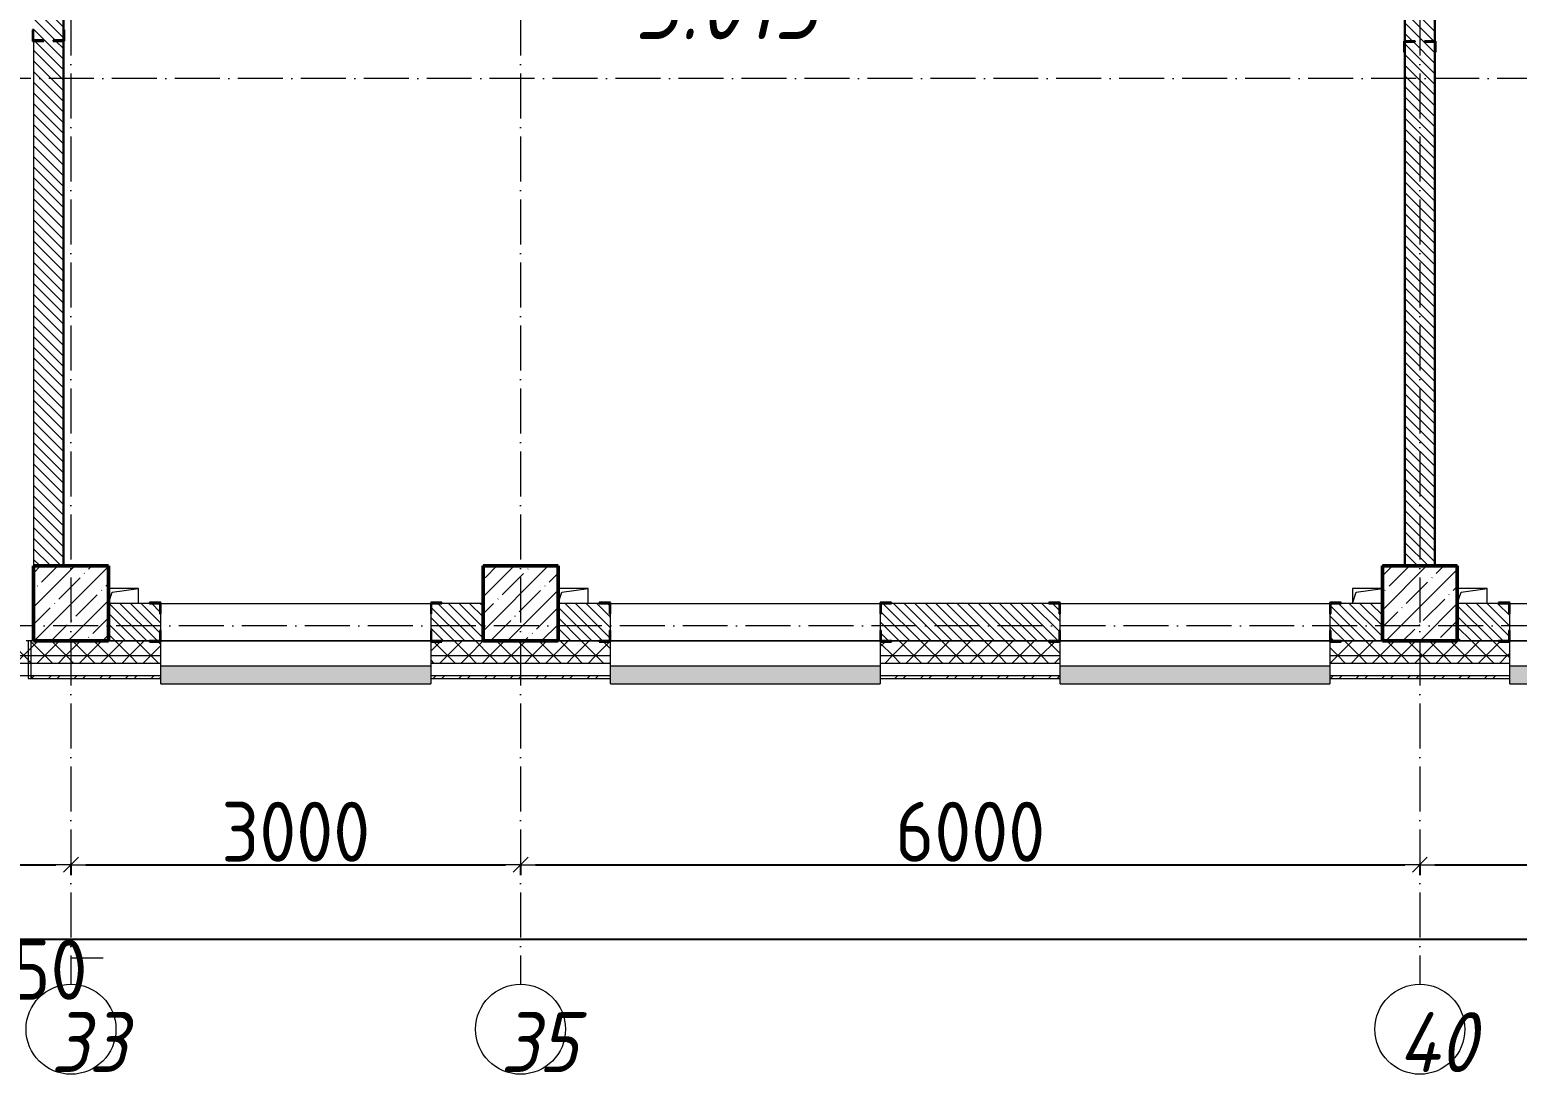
# Model space of a CAD drawing. Header units: millimetres. Extents: x -213536 to 1564669, y -45299 to 942238.
# Drawn here: x 187654 to 197579, y 511308 to 518272 of the extents above; entities that cross this region are included whole.
import ezdxf

# ---------------------------------------------------------------- set-up
doc = ezdxf.new("R2010")
doc.units = ezdxf.units.MM
doc.linetypes.add('50_200_ШТРИХ_1Т_ш5_п1_п1_', pattern=[700, 500, -100, 0, -100])
for name, color, linetype, lineweight in [('2.4) ПГП вычит ЖБбалки 0.4 м -', 24, 'Continuous', 30), ('3.3) Вычитаем ЖБбалки 0.4м -', 31, 'Continuous', 30), ('A-____-____-DIMS', 7, 'Continuous', 9), ('A-GENM-____-MCUT', 7, 'Continuous', 25), ('A-GENM-____-OTLN', 7, 'Continuous', 9), ('A-GENM-____-OTLN-1', 7, 'Continuous', 25), ('A-GLAZ-____-OTLN', 7, 'Continuous', 9), ('A-WALL-____-MCUT', 7, 'Continuous', 13), ('A-WALL-____-MCUT-1', 7, 'Continuous', 9), ('A-WALL-____-OTLN', 7, 'Continuous', 9), ('A-WALL-____-PATT-1', 7, 'Continuous', 9), ('A-WALL-FNSH-MCUT-1', 7, 'Continuous', 9), ('S-COLS-____-MCUT', 7, 'Continuous', 50), ('S-COLS-____-OTLN', 7, 'Continuous', 9), ('S-GRID-____-IDEN', 7, 'Continuous', 9), ('S-GRID-____-OTLN', 7, 'Continuous', 9), ('S-GRID-____-OTLN-1', 7, '50_200_ШТРИХ_1Т_ш5_п1_п1_', 9), ('Марки помещений', 7, 'Continuous', 9)]:
    doc.layers.add(name, color=color, linetype=linetype, lineweight=lineweight)
doc.layers.add('A-GLAZ-____-OTLN-1', color=7, linetype='Continuous', lineweight=9, true_color=0xc0c0c0)
doc.styles.add('ISOCPEUR_I_2', font='isocpeui.ttf', dxfattribs={"width": 0.85, "height": 2.3})
doc.styles.add('ISOCPEUR_I_9', font='isocpeui.ttf', dxfattribs={"width": 0.9, "height": 250})
doc.styles.add('СПДС', font='isocpeur.ttf', dxfattribs={"width": 0.9})
doc.dimstyles.new('Размера А3', dxfattribs={"dimtxt": 200, "dimasz": 100, "dimexe": 70, "dimexo": 100, "dimgap": 20, "dimtad": 1, "dimdec": 0, "dimrnd": 10, "dimzin": 0, "dimdsep": 46, "dimtxsty": 'СПДС', "dimblk": 'ARROWHEAD_6', "dimcen": 1, "dimclrd": 256, "dimclre": 256, "dimclrt": 256, "dimazin": 0, "dimtfac": 1, "dimtdec": 0, "dimtmove": 2, "dimatfit": 3, "dimfxl": 1, "dimtolj": 1, "dimtzin": 0, "dimarcsym": 0})
pattern_1 = [(45, (142429.06, 459015.94), (-70.71068, 70.71068), []), (135, (142429.06, 459015.94), (-70.71068, -70.71068), [])]
pattern_2 = [(135, (142429.057, 459015.94), (-35.35534, -35.35534), [])]

# ---------------------------------------------------------------- blocks, each defined once
blk = doc.blocks.new('BSC_Колонна _Прямоугольная - 500х500-V18-АР1_План отверстий 3 этажа в осях 1-64_Ю-ЯЯ')
at = {"layer": 'S-COLS-____-OTLN'}
h = blk.add_hatch(dxfattribs=at)
h.set_pattern_fill('FP_25', color=256, style=0, pattern_type=2)
h.set_pattern_definition([(45, (-54500, -55431.04), (-114.04925, 114.04925), []), (45, (-54385.95, -55431.04), (-114.04925, 114.04925), [201.613, -40.323, 3.353, -36.97])])
h.paths.add_polyline_path([(-250, -250), (250, -250), (250, 250), (-250, 250), (-250, 177.9)], flags=0)
at = {"layer": 'S-COLS-____-MCUT'}
for p, q in [((250, 250), (-250, 250)), ((-250, 250), (-250, -250)), ((250, -250), (250, 250)), ((-250, -250), (250, -250))]:
    blk.add_line(p, q, dxfattribs=at)
blk = doc.blocks.new('BSC_Колонна _Прямоугольная - 500х500-V46-АР1_План отверстий 3 этажа в осях 1-64_Ю-ЯЯ')
at = {"layer": 'S-COLS-____-OTLN'}
h = blk.add_hatch(dxfattribs=at)
h.set_pattern_fill('FP_54', color=256, style=0, pattern_type=2)
h.set_pattern_definition([(45, (-48500, -55431.04), (-114.04925, 114.04925), []), (45, (-48385.95, -55431.04), (-114.04925, 114.04925), [201.613, -40.323, 3.353, -36.97])])
h.paths.add_polyline_path([(-250, -250), (250, -250), (250, 250), (-250, 250), (-250, 177.9)], flags=0)
at = {"layer": 'S-COLS-____-MCUT'}
for p, q in [((250, 250), (-250, 250)), ((-250, 250), (-250, -250)), ((250, -250), (250, 250)), ((-250, -250), (250, -250))]:
    blk.add_line(p, q, dxfattribs=at)
blk = doc.blocks.new('BSC_Колонна _Прямоугольная - 500х500-V72-АР1_План отверстий 3 этажа в осях 1-64_Ю-ЯЯ')
at = {"layer": 'S-COLS-____-OTLN'}
h = blk.add_hatch(dxfattribs=at)
h.set_pattern_fill('FP_81', color=256, style=0, pattern_type=2)
h.set_pattern_definition([(45, (-45500, -55431.04), (-114.04925, 114.04925), []), (45, (-45385.95, -55431.04), (-114.04925, 114.04925), [201.613, -40.323, 3.353, -36.97])])
h.paths.add_polyline_path([(-250, -250), (250, -250), (250, 250), (-250, 250), (-250, 177.9)], flags=0)
at = {"layer": 'S-COLS-____-MCUT'}
for p, q in [((250, 250), (-250, 250)), ((-250, 250), (-250, -250)), ((250, -250), (250, 250)), ((-250, -250), (250, -250))]:
    blk.add_line(p, q, dxfattribs=at)
blk = doc.blocks.new('Фахверк_СКБ_Уголок - 250_2700-27497298-АР1_План отверстий 3 этажа в осях 1-64_Ю-ЯЯ')
at = {"layer": 'A-GENM-____-MCUT'}
for p, q in [((200, 181), (125, 181)), ((125, 181), (125, 106)), ((125, 106), (131, 106)), ((131, 106), (131, 175)), ((131, 175), (200, 175)), ((200, 175), (200, 181)), ((131, -6), (125, -6)), ((125, -6), (125, -81)), ((125, -81), (200, -81)), ((131, -75), (131, -6)), ((200, -75), (131, -75)), ((200, -81), (200, -75))]:
    blk.add_line(p, q, dxfattribs=at)
blk = doc.blocks.new('Фахверк_СКБ_Уголок - 200_3550-28187522-АР1_План отверстий 3 этажа в осях 1-64_Ю-ЯЯ')
at = {"layer": 'A-GENM-____-MCUT'}
for p, q in [((125, 156), (50, 156)), ((50, 156), (50, 150)), ((50, 150), (119, 150)), ((119, 150), (119, 81)), ((125, 81), (125, 156)), ((119, 81), (125, 81)), ((125, 19), (119, 19)), ((119, 19), (119, -50)), ((125, -56), (125, 19)), ((119, -50), (50, -50)), ((50, -50), (50, -56)), ((50, -56), (125, -56))]:
    blk.add_line(p, q, dxfattribs=at)
blk = doc.blocks.new('AR_Отверстие прямоугольное _в плите_ - AR_Отверстие прямоугольное _в плите_-V178-АР1_План отверстий 3 этажа в осях 1-64_Ю-ЯЯ')
at = {"layer": 'A-GENM-____-OTLN'}
for p, q in [((100, 50), (-100, 50)), ((-100, -50), (-75, 25)), ((-75, 25), (100, 50)), ((100, -50), (100, 50))]:
    blk.add_line(p, q, dxfattribs=at)
blk = doc.blocks.new('AR_Отверстие прямоугольное _в плите_ - AR_Отверстие прямоугольное _в плите_-V185-АР1_План отверстий 3 этажа в осях 1-64_Ю-ЯЯ')
at = {"layer": 'A-GENM-____-OTLN'}
for p, q in [((100, 50), (-100, 50)), ((-100, 50), (-100, -50)), ((-100, -50), (-75, 25)), ((-75, 25), (100, 50))]:
    blk.add_line(p, q, dxfattribs=at)
blk = doc.blocks.new('Отлив_СКБ - Отлив витража_120_НВФ-31885687-АР1_План отверстий 3 этажа в осях 1-64_Ю-ЯЯ')
at = {"layer": 'A-GLAZ-____-OTLN-1'}
for points in [[(0, -2), (1800, -2), (1800, 0), (0, 0)], [(945, -120), (1800, -120), (1800, -2), (0, -2), (0, -120), (878.1, -120)]]:
    blk.add_hatch(color=256, dxfattribs=at).paths.add_polyline_path(points, flags=0)
at = {"layer": 'A-GLAZ-____-OTLN'}
for p, q in [((0, 0), (1800, 0)), ((1800, -2), (0, -2)), ((0, -120), (0, -83)), ((1800, -83), (1800, -120)), ((0, -120), (1800, -120))]:
    blk.add_line(p, q, dxfattribs=at)
blk = doc.blocks.new('Стены 3 - Стены 4-31194751-АР1_План отверстий 3 этажа в осях 1-64_Ю-ЯЯ')
at = {"layer": 'A-WALL-____-MCUT'}
for p, q in [((-1798.5, 41030.2), (-1798.5, 41010.2)), ((-1548.5, 41030.2), (-1798.5, 41030.2)), ((-1798.5, 41010.2), (-1548.5, 41010.2)), ((-1548.5, 41010.2), (-1548.5, 41030.2))]:
    blk.add_line(p, q, dxfattribs=at)
blk = doc.blocks.new('Ось сетки - Круг_Ø6_00__ISO-2_5_0_9K_-25732049-АР1_План отверстий 3 этажа в осях 1-64_Ю-ЯЯ')
at = {"layer": 'S-GRID-____-IDEN'}
blk.add_circle((0, 0), 3, dxfattribs=at)
blk = doc.blocks.new('ARROWHEAD_6')
at = {"color": 0, "linetype": 'Continuous'}
for p, q in [((0, 0), (-1, 0)), ((-0.5, -0.5), (0.5, 0.5))]:
    blk.add_line(p, q, dxfattribs=at)
blk = doc.blocks.new('*D2868')
at = {"layer": 'A-____-____-DIMS', "lineweight": -2, "transparency": 16777216}
for p, q in [((187379.1, 512710.5), (187379.1, 512634.4)), ((187479.1, 512704.4), (187829.1, 512704.4)), ((187929.1, 512710.5), (187929.1, 512634.4))]:
    blk.add_line(p, q, dxfattribs=at)
at = {"layer": 'Defpoints', "color": 0, "lineweight": 50, "transparency": 16777216}
for p in [(187379.1, 512810.5), (187929.1, 512810.5), (187929.1, 512704.4)]:
    blk.add_point(p, dxfattribs=at)
at = {"layer": 'A-____-____-DIMS', "lineweight": -2, "transparency": 16777216, "xscale": 100, "yscale": 100, "zscale": 100, "rotation": 180}
blk.add_blockref('ARROWHEAD_6', (187379.1, 512704.4), dxfattribs=at)
at = {"layer": 'A-____-____-DIMS', "lineweight": -2, "transparency": 16777216, "xscale": 100, "yscale": 100, "zscale": 100}
blk.add_blockref('ARROWHEAD_6', (187929.1, 512704.4), dxfattribs=at)
at = {"layer": 'A-____-____-DIMS', "transparency": 16777216, "insert": (187654.1, 512004.4), "char_height": 400, "attachment_point": 5, "style": 'СПДС'}
blk.add_mtext('\\A1;550', dxfattribs=at)
blk = doc.blocks.new('*D2869')
at = {"layer": 'A-____-____-DIMS', "lineweight": -2, "transparency": 16777216}
for p, q in [((187929.1, 512710.5), (187929.1, 512634.4)), ((188029.1, 512704.4), (190829.1, 512704.4)), ((190929.1, 512710.5), (190929.1, 512634.4))]:
    blk.add_line(p, q, dxfattribs=at)
at = {"layer": 'Defpoints', "color": 0, "lineweight": 50, "transparency": 16777216}
for p in [(187929.1, 512810.5), (190929.1, 512810.5), (190929.1, 512704.4)]:
    blk.add_point(p, dxfattribs=at)
at = {"layer": 'A-____-____-DIMS', "lineweight": -2, "transparency": 16777216, "xscale": 100, "yscale": 100, "zscale": 100, "rotation": 180}
blk.add_blockref('ARROWHEAD_6', (187929.1, 512704.4), dxfattribs=at)
at = {"layer": 'A-____-____-DIMS', "lineweight": -2, "transparency": 16777216, "xscale": 100, "yscale": 100, "zscale": 100}
blk.add_blockref('ARROWHEAD_6', (190929.1, 512704.4), dxfattribs=at)
at = {"layer": 'A-____-____-DIMS', "transparency": 16777216, "insert": (189429.1, 512924.4), "char_height": 400, "attachment_point": 5, "style": 'СПДС'}
blk.add_mtext('\\A1;3000', dxfattribs=at)
blk = doc.blocks.new('*D2870')
at = {"layer": 'A-____-____-DIMS', "lineweight": -2, "transparency": 16777216}
for p, q in [((190929.1, 512710.5), (190929.1, 512634.4)), ((191029.1, 512704.4), (196829.1, 512704.4)), ((196929.1, 512710.5), (196929.1, 512634.4))]:
    blk.add_line(p, q, dxfattribs=at)
at = {"layer": 'Defpoints', "color": 0, "lineweight": 50, "transparency": 16777216}
for p in [(190929.1, 512810.5), (196929.1, 512810.5), (196929.1, 512704.4)]:
    blk.add_point(p, dxfattribs=at)
at = {"layer": 'A-____-____-DIMS', "lineweight": -2, "transparency": 16777216, "xscale": 100, "yscale": 100, "zscale": 100, "rotation": 180}
blk.add_blockref('ARROWHEAD_6', (190929.1, 512704.4), dxfattribs=at)
at = {"layer": 'A-____-____-DIMS', "lineweight": -2, "transparency": 16777216, "xscale": 100, "yscale": 100, "zscale": 100}
blk.add_blockref('ARROWHEAD_6', (196929.1, 512704.4), dxfattribs=at)
at = {"layer": 'A-____-____-DIMS', "transparency": 16777216, "insert": (193929.1, 512924.4), "char_height": 400, "attachment_point": 5, "style": 'СПДС'}
blk.add_mtext('\\A1;6000', dxfattribs=at)
blk = doc.blocks.new('*D2871')
at = {"layer": 'A-____-____-DIMS', "lineweight": -2, "transparency": 16777216}
for p, q in [((196929.1, 512710.5), (196929.1, 512634.4)), ((197029.1, 512704.4), (199329.1, 512704.4)), ((199429.1, 512710.5), (199429.1, 512634.4))]:
    blk.add_line(p, q, dxfattribs=at)
at = {"layer": 'Defpoints', "color": 0, "lineweight": 50, "transparency": 16777216}
for p in [(196929.1, 512810.5), (199429.1, 512810.5), (199429.1, 512704.4)]:
    blk.add_point(p, dxfattribs=at)
at = {"layer": 'A-____-____-DIMS', "lineweight": -2, "transparency": 16777216, "xscale": 100, "yscale": 100, "zscale": 100, "rotation": 180}
blk.add_blockref('ARROWHEAD_6', (196929.1, 512704.4), dxfattribs=at)
at = {"layer": 'A-____-____-DIMS', "lineweight": -2, "transparency": 16777216, "xscale": 100, "yscale": 100, "zscale": 100}
blk.add_blockref('ARROWHEAD_6', (199429.1, 512704.4), dxfattribs=at)
at = {"layer": 'A-____-____-DIMS', "transparency": 16777216, "insert": (198179.1, 512924.4), "char_height": 400, "attachment_point": 5, "style": 'СПДС'}
blk.add_mtext('\\A1;2500', dxfattribs=at)
blk = doc.blocks.new('*D2878')
at = {"layer": 'A-____-____-DIMS', "lineweight": -2, "transparency": 16777216}
for p, q in [((140079.1, 512213.7), (140079.1, 512137.6)), ((140179.1, 512207.6), (213379.1, 512207.6)), ((213479.1, 512213.7), (213479.1, 512137.6))]:
    blk.add_line(p, q, dxfattribs=at)
at = {"layer": 'Defpoints', "color": 0, "lineweight": 50, "transparency": 16777216}
for p in [(140079.1, 512313.7), (213479.1, 512313.7), (213479.1, 512207.6)]:
    blk.add_point(p, dxfattribs=at)
at = {"layer": 'A-____-____-DIMS', "lineweight": -2, "transparency": 16777216, "xscale": 100, "yscale": 100, "zscale": 100, "rotation": 180}
blk.add_blockref('ARROWHEAD_6', (140079.1, 512207.6), dxfattribs=at)
at = {"layer": 'A-____-____-DIMS', "lineweight": -2, "transparency": 16777216, "xscale": 100, "yscale": 100, "zscale": 100}
blk.add_blockref('ARROWHEAD_6', (213479.1, 512207.6), dxfattribs=at)
at = {"layer": 'A-____-____-DIMS', "transparency": 16777216, "insert": (176779.1, 512427.6), "char_height": 400, "attachment_point": 5, "style": 'СПДС'}
blk.add_mtext('\\A1;73400', dxfattribs=at)

msp = doc.modelspace()

# ---------------------------------------------------------------- hatches: boundary and pattern name
at = {"layer": 'A-WALL-____-PATT-1'}
h = msp.add_hatch(dxfattribs=at)
h.set_pattern_fill('FP_9', color=256, style=0, pattern_type=2)
h.set_pattern_definition(pattern_2)
h.paths.add_polyline_path([(187679.1, 514697), (187879.1, 514697), (187879.1, 518197), (187810.1, 518197), (187810.1, 518203), (187879.1, 518203), (187879.1, 521697), (187679.1, 521697), (187679.1, 518203), (187748.1, 518203), (187748.1, 518197), (187679.1, 518197), (187679.1, 516239.4)], flags=0)
h = msp.add_hatch(dxfattribs=at)
h.set_pattern_fill('FP_9', color=256, style=0, pattern_type=2)
h.set_pattern_definition(pattern_2)
h.paths.add_polyline_path([(197029.1, 514697), (197029.1, 518191), (196960.1, 518191), (196960.1, 518197), (197029.1, 518197), (197029.1, 521697), (196829.1, 521697), (196829.1, 518197), (196898.1, 518197), (196898.1, 518191), (196829.1, 518191), (196829.1, 514697)], flags=0)
h = msp.add_hatch(dxfattribs=at)
h.set_pattern_fill('FP_9', color=256, style=0, pattern_type=2)
h.set_pattern_definition(pattern_2)
h.paths.add_polyline_path([(190335.1, 514197), (190679.1, 514197), (190679.1, 514447), (190335.1, 514447), (190335.1, 514378), (190329.1, 514378), (190329.1, 514266), (190335.1, 514266)], flags=0)
h.paths.add_polyline_path([(188523.1, 514197), (188523.1, 514266), (188529.1, 514266), (188529.1, 514378), (188523.1, 514378), (188523.1, 514447), (188179.1, 514447), (188179.1, 514197), (188454.1, 514197)], flags=0)
h = msp.add_hatch(dxfattribs=at)
h.set_pattern_fill('FP_9', color=256, style=0, pattern_type=2)
h.set_pattern_definition(pattern_2)
h.paths.add_polyline_path([(196404.1, 514197), (196679.1, 514197), (196679.1, 514447), (196335.1, 514447), (196335.1, 514378), (196329.1, 514378), (196329.1, 514266), (196335.1, 514266), (196335.1, 514197)], flags=0)
h.paths.add_polyline_path([(194454.1, 514197), (194523.1, 514197), (194523.1, 514266), (194529.1, 514266), (194529.1, 514378), (194523.1, 514378), (194523.1, 514447), (193335.1, 514447), (193335.1, 514378), (193329.1, 514378), (193329.1, 514266), (193335.1, 514266), (193335.1, 514197), (193671.5, 514197)], flags=0)
h.paths.add_polyline_path([(191454.1, 514197), (191523.1, 514197), (191523.1, 514266), (191529.1, 514266), (191529.1, 514378), (191523.1, 514378), (191523.1, 514447), (191179.1, 514447), (191179.1, 514197)], flags=0)
h = msp.add_hatch(dxfattribs=at)
h.set_pattern_fill('FP_9', color=256, style=0, pattern_type=2)
h.set_pattern_definition(pattern_2)
h.paths.add_polyline_path([(197179.1, 514197), (197523.1, 514197), (197523.1, 514266), (197529.1, 514266), (197529.1, 514378), (197523.1, 514378), (197523.1, 514447), (197179.1, 514447)], flags=0)
h.paths.add_polyline_path([(199679.1, 514197), (199679.1, 514447), (199335.1, 514447), (199335.1, 514378), (199329.1, 514378), (199329.1, 514266), (199335.1, 514266), (199335.1, 514197), (199404.1, 514197)], flags=0)
h = msp.add_hatch(dxfattribs=at)
h.set_pattern_fill('FP_4', color=256, style=0, pattern_type=2)
h.set_pattern_definition(pattern_1)
h.paths.add_polyline_path([(216648.5, 514097), (216729.1, 514097), (216729.1, 514197), (210379.1, 514197), (210379.1, 514097), (213113.6, 514097)], flags=0)
h.paths.add_polyline_path([(206043.7, 514097), (206429.1, 514097), (206429.1, 514191), (206354.1, 514191), (206354.1, 514197), (205404.1, 514197), (205404.1, 514191), (205329.1, 514191), (205329.1, 514097), (205679.1, 514097)], flags=0)
h.paths.add_polyline_path([(207811.2, 514097), (209379.1, 514097), (209379.1, 514197), (207504.1, 514197), (207504.1, 514191), (207429.1, 514191), (207429.1, 514097)], flags=0)
h.paths.add_polyline_path([(202404.1, 514097), (203529.1, 514097), (203529.1, 514191), (203454.1, 514191), (203454.1, 514197), (202404.1, 514197), (202404.1, 514191), (202329.1, 514191), (202329.1, 514097), (202335.1, 514097)], flags=0)
h.paths.add_polyline_path([(200529.1, 514097), (200529.1, 514191), (200454.1, 514191), (200454.1, 514197), (199404.1, 514197), (199404.1, 514191), (199329.1, 514191), (199329.1, 514097), (199857.6, 514097)], flags=0)
h.paths.add_polyline_path([(196404.1, 514097), (197529.1, 514097), (197529.1, 514191), (197454.1, 514191), (197454.1, 514197), (196404.1, 514197), (196404.1, 514191), (196329.1, 514191), (196329.1, 514097)], flags=0)
h.paths.add_polyline_path([(194454.1, 514097), (194529.1, 514097), (194529.1, 514191), (194454.1, 514191), (194454.1, 514197), (193404.1, 514197), (193404.1, 514191), (193329.1, 514191), (193329.1, 514097), (193671.5, 514097)], flags=0)
h.paths.add_polyline_path([(190679.1, 514097), (191529.1, 514097), (191529.1, 514191), (191454.1, 514191), (191454.1, 514197), (190404.1, 514197), (190404.1, 514191), (190329.1, 514191), (190329.1, 514097), (190404.1, 514097)], flags=0)
h.paths.add_polyline_path([(188369.1, 514097), (188529.1, 514097), (188529.1, 514191), (188454.1, 514191), (188454.1, 514197), (186854.1, 514197), (186854.1, 514191), (186779.1, 514191), (186779.1, 514097), (187485.4, 514097)], flags=0)
h.paths.add_polyline_path([(184834.2, 514097), (184979.1, 514097), (184979.1, 514191), (184904.1, 514191), (184904.1, 514197), (183854.1, 514197), (183854.1, 514191), (183779.1, 514191), (183779.1, 514097)], flags=0)
h.paths.add_polyline_path([(181979.1, 514097), (181979.1, 514191), (181904.1, 514191), (181904.1, 514197), (180854.1, 514197), (180854.1, 514191), (180779.1, 514191), (180779.1, 514097), (181299.2, 514097)], flags=0)
h.paths.add_polyline_path([(178648, 514097), (178979.1, 514097), (178979.1, 514191), (178904.1, 514191), (178904.1, 514197), (177854.1, 514197), (177854.1, 514191), (177779.1, 514191), (177779.1, 514097), (178206.2, 514097)], flags=0)
h.paths.add_polyline_path([(174854.1, 514097), (175979.1, 514097), (175979.1, 514191), (175904.1, 514191), (175904.1, 514197), (174854.1, 514197), (174854.1, 514191), (174779.1, 514191), (174779.1, 514097), (174785.1, 514097)], flags=0)
h.paths.add_polyline_path([(171779.1, 514097), (172979.1, 514097), (172979.1, 514191), (172904.1, 514191), (172904.1, 514197), (171854.1, 514197), (171854.1, 514191), (171779.1, 514191)], flags=0)
h.paths.add_polyline_path([(169979.1, 514097), (169979.1, 514191), (169904.1, 514191), (169904.1, 514197), (168854.1, 514197), (168854.1, 514191), (168779.1, 514191), (168779.1, 514097), (169810.7, 514097)], flags=0)
h.paths.add_polyline_path([(165854.1, 514097), (166979.1, 514097), (166979.1, 514191), (166904.1, 514191), (166904.1, 514197), (165854.1, 514197), (165854.1, 514191), (165779.1, 514191), (165779.1, 514097), (165785.1, 514097)], flags=0)
h.paths.add_polyline_path([(163979.1, 514097), (163979.1, 514191), (163904.1, 514191), (163904.1, 514197), (162854.1, 514197), (162854.1, 514191), (162779.1, 514191), (162779.1, 514097), (163904.1, 514097)], flags=0)
h.paths.add_polyline_path([(160629.1, 514097), (160979.1, 514097), (160979.1, 514191), (160904.1, 514191), (160904.1, 514197), (159854.1, 514197), (159854.1, 514191), (159779.1, 514191), (159779.1, 514097), (160129.1, 514097)], flags=0)
h.paths.add_polyline_path([(158779.1, 514097), (158779.1, 514191), (158704.1, 514191), (158704.1, 514197), (148979.1, 514197), (148979.1, 514097), (158322.2, 514097)], flags=0)
h.paths.add_polyline_path([(147979.1, 514097), (147979.1, 514197), (139979.1, 514197), (139979.1, 514097), (145950, 514097)], flags=0)
h = msp.add_hatch(dxfattribs=at)
h.set_pattern_fill('FP_4', color=256, style=0, pattern_type=2)
h.set_pattern_definition(pattern_1)
h.paths.add_polyline_path([(216729.1, 514047), (216729.1, 514097), (210379.1, 514097), (210379.1, 514047), (216648.5, 514047)], flags=0)
h.paths.add_polyline_path([(209379.1, 514047), (209379.1, 514097), (207429.1, 514097), (207429.1, 514047), (207811.2, 514047)], flags=0)
h.paths.add_polyline_path([(203529.1, 514047), (203529.1, 514097), (202329.1, 514097), (202329.1, 514047), (202508.8, 514047)], flags=0)
h.paths.add_polyline_path([(206043.7, 514047), (206429.1, 514047), (206429.1, 514097), (205329.1, 514097), (205329.1, 514047)], flags=0)
h.paths.add_polyline_path([(199857.6, 514047), (200529.1, 514047), (200529.1, 514097), (199329.1, 514097), (199329.1, 514047)], flags=0)
h.paths.add_polyline_path([(197529.1, 514047), (197529.1, 514097), (196329.1, 514097), (196329.1, 514047), (197206.4, 514047)], flags=0)
h.paths.add_polyline_path([(194529.1, 514047), (194529.1, 514097), (193329.1, 514097), (193329.1, 514047), (193671.5, 514047)], flags=0)
h.paths.add_polyline_path([(191529.1, 514047), (191529.1, 514097), (190329.1, 514097), (190329.1, 514047), (191020.3, 514047)], flags=0)
h.paths.add_polyline_path([(188529.1, 514047), (188529.1, 514097), (186779.1, 514097), (186779.1, 514047), (188369.1, 514047)], flags=0)
h.paths.add_polyline_path([(184979.1, 514047), (184979.1, 514097), (183779.1, 514097), (183779.1, 514047), (184834.2, 514047)], flags=0)
h.paths.add_polyline_path([(181979.1, 514047), (181979.1, 514097), (180779.1, 514097), (180779.1, 514047), (181299.2, 514047)], flags=0)
h.paths.add_polyline_path([(178979.1, 514047), (178979.1, 514097), (177779.1, 514097), (177779.1, 514047), (178648, 514047)], flags=0)
h.paths.add_polyline_path([(174779.1, 514047), (175979.1, 514047), (175979.1, 514097), (174779.1, 514097)], flags=0)
h.paths.add_polyline_path([(172461.9, 514047), (172979.1, 514047), (172979.1, 514097), (171779.1, 514097), (171779.1, 514047)], flags=0)
h.paths.add_polyline_path([(169810.7, 514047), (169979.1, 514047), (169979.1, 514097), (168779.1, 514097), (168779.1, 514047), (168927, 514047)], flags=0)
h.paths.add_polyline_path([(166979.1, 514047), (166979.1, 514097), (165779.1, 514097), (165779.1, 514047), (166275.8, 514047)], flags=0)
h.paths.add_polyline_path([(163624.6, 514047), (163979.1, 514047), (163979.1, 514097), (162779.1, 514097), (162779.1, 514047)], flags=0)
h.paths.add_polyline_path([(160973.4, 514047), (160979.1, 514047), (160979.1, 514097), (159779.1, 514097), (159779.1, 514047), (160089.7, 514047)], flags=0)
h.paths.add_polyline_path([(158322.2, 514047), (158779.1, 514047), (158779.1, 514097), (148979.1, 514097), (148979.1, 514047), (156554.7, 514047)], flags=0)
h.paths.add_polyline_path([(147979.1, 514047), (147979.1, 514097), (139879.1, 514097), (139879.1, 514047), (145950, 514047)], flags=0)
h = msp.add_hatch(dxfattribs=at)
h.set_pattern_fill('FP_6', color=256, style=0, pattern_type=2)
h.set_pattern_definition([(45, (142429.06, 459015.94), (-85.53659, 85.53659), []), (45, (142486.08, 459015.94), (-85.53659, 85.53659), [])])
h.paths.add_polyline_path([(202508.8, 513947), (202949.1, 513947), (202949.1, 513967), (202329.1, 513967), (202329.1, 513947)], flags=0)
h.paths.add_polyline_path([(200529.1, 513947), (200529.1, 513967), (199329.1, 513967), (199329.1, 513947), (199857.6, 513947)], flags=0)
h.paths.add_polyline_path([(196329.1, 513947), (197529.1, 513947), (197529.1, 513967), (196329.1, 513967)], flags=0)
h.paths.add_polyline_path([(194529.1, 513947), (194529.1, 513967), (193329.1, 513967), (193329.1, 513947), (193671.5, 513947)], flags=0)
h.paths.add_polyline_path([(191020.3, 513947), (191529.1, 513947), (191529.1, 513967), (190329.1, 513967), (190329.1, 513947)], flags=0)
h.paths.add_polyline_path([(188529.1, 513947), (188529.1, 513967), (187664.1, 513967), (187664.1, 513947), (188369.1, 513947)], flags=0)

# ---------------------------------------------------------------- linework, layer by layer
at = {"layer": '2.4) ПГП вычит ЖБбалки 0.4 м -'}
for points in [[(187879.1, 514697), (187879.1, 521697)], [(197029.1, 521697), (197029.1, 514697)], [(196829.1, 519447), (196829.1, 514697)]]:
    msp.add_lwpolyline(points, dxfattribs=at)
at = {"layer": '3.3) Вычитаем ЖБбалки 0.4м -'}
for points in [[(190679.1, 514447), (190679.1, 514697), (191179.1, 514697), (191179.1, 514447)], [(196829.1, 514697), (196679.1, 514697), (196679.1, 514447)], [(197029.1, 514697), (197179.1, 514697), (197179.1, 514447)]]:
    msp.add_lwpolyline(points, dxfattribs=at)
at = {"layer": 'A-WALL-____-MCUT'}
for p, q in [((196829.1, 521697), (196829.1, 518197)), ((197029.1, 518197), (197029.1, 521697)), ((187679.1, 518197), (187679.1, 514697)), ((187879.1, 514697), (187879.1, 518197)), ((196829.1, 518122), (196829.1, 514697)), ((197029.1, 514697), (197029.1, 518122)), ((188454.1, 514447), (188179.1, 514447)), ((190679.1, 514447), (190404.1, 514447)), ((191454.1, 514447), (191179.1, 514447)), ((194454.1, 514447), (193404.1, 514447)), ((196679.1, 514447), (196404.1, 514447)), ((197454.1, 514447), (197179.1, 514447)), ((188529.1, 514266), (188529.1, 514378)), ((190329.1, 514378), (190329.1, 514266)), ((191529.1, 514266), (191529.1, 514378)), ((193329.1, 514378), (193329.1, 514266)), ((194529.1, 514266), (194529.1, 514378)), ((196329.1, 514378), (196329.1, 514266)), ((197529.1, 514266), (197529.1, 514378)), ((187679.1, 514197), (187629.1, 514197)), ((188529.1, 513967), (188529.1, 514191)), ((190329.1, 514191), (190329.1, 513967)), ((191529.1, 513967), (191529.1, 514191)), ((193329.1, 514191), (193329.1, 513967)), ((194529.1, 513967), (194529.1, 514191)), ((196329.1, 514191), (196329.1, 513967)), ((197529.1, 513967), (197529.1, 514191)), ((186779.1, 513967), (188529.1, 513967)), ((190329.1, 513967), (191529.1, 513967)), ((193329.1, 513967), (194529.1, 513967)), ((196329.1, 513967), (197529.1, 513967))]:
    msp.add_line(p, q, dxfattribs=at)
at = {"layer": 'A-WALL-____-MCUT-1'}
for p, q in [((188454.1, 514197), (188179.1, 514197)), ((188179.1, 514197), (188454.1, 514197)), ((190679.1, 514197), (190404.1, 514197)), ((190404.1, 514197), (190679.1, 514197)), ((191454.1, 514197), (191179.1, 514197)), ((191179.1, 514197), (191454.1, 514197)), ((194454.1, 514197), (193404.1, 514197)), ((193404.1, 514197), (194454.1, 514197)), ((196679.1, 514197), (196404.1, 514197)), ((196404.1, 514197), (196679.1, 514197)), ((197454.1, 514197), (197179.1, 514197)), ((197179.1, 514197), (197454.1, 514197)), ((188529.1, 514097), (186779.1, 514097)), ((188529.1, 514047), (186779.1, 514047)), ((191529.1, 514097), (190329.1, 514097)), ((191529.1, 514047), (190329.1, 514047)), ((194529.1, 514097), (193329.1, 514097)), ((194529.1, 514047), (193329.1, 514047)), ((197529.1, 514097), (196329.1, 514097)), ((197529.1, 514047), (196329.1, 514047))]:
    msp.add_line(p, q, dxfattribs=at)
at = {"layer": 'A-WALL-____-OTLN'}
for p, q in [((188529.1, 514447), (190329.1, 514447)), ((191529.1, 514447), (193329.1, 514447)), ((194529.1, 514447), (196329.1, 514447)), ((197529.1, 514447), (199329.1, 514447)), ((188529.1, 514197), (190329.1, 514197)), ((190329.1, 514197), (188529.1, 514197)), ((191529.1, 514197), (193329.1, 514197)), ((193329.1, 514197), (191529.1, 514197)), ((194529.1, 514197), (196329.1, 514197)), ((196329.1, 514197), (194529.1, 514197)), ((197529.1, 514197), (199329.1, 514197)), ((199329.1, 514197), (197529.1, 514197))]:
    msp.add_line(p, q, dxfattribs=at)
at = {"layer": 'A-WALL-FNSH-MCUT-1'}
for p, q in [((187664.1, 513967), (187664.1, 513947)), ((187664.1, 513947), (188529.1, 513947)), ((188529.1, 513947), (188529.1, 513967)), ((188529.1, 513967), (188529.1, 513967)), ((190329.1, 513967), (190329.1, 513947)), ((190329.1, 513947), (191529.1, 513947)), ((191529.1, 513947), (191529.1, 513967)), ((193329.1, 513967), (193329.1, 513967)), ((193329.1, 513967), (193329.1, 513947)), ((193329.1, 513947), (194529.1, 513947)), ((194529.1, 513947), (194529.1, 513967)), ((196329.1, 513967), (196329.1, 513967)), ((196329.1, 513967), (196329.1, 513947)), ((196329.1, 513947), (197529.1, 513947)), ((197529.1, 513947), (197529.1, 513967))]:
    msp.add_line(p, q, dxfattribs=at)
at = {"layer": 'S-GRID-____-OTLN'}
msp.add_line((187929.1, 512083.3), (188143.2, 512083.3), dxfattribs=at)
at = {"layer": 'S-GRID-____-OTLN-1', "color": 251, "ltscale": 0.6, "true_color": 0x636466}
for p, q in [((187929.1, 549908.8), (187929.1, 511907.5)), ((190929.1, 549908.8), (190929.1, 511907.5)), ((196929.1, 549908.8), (196929.1, 511907.5)), ((217909.1, 517947), (137760.3, 517947)), ((246503.5, 514297), (137760.3, 514297))]:
    msp.add_line(p, q, dxfattribs=at)

# ---------------------------------------------------------------- block references
at = {"layer": 'A-GENM-____-OTLN'}
for name, p in [('AR_Отверстие прямоугольное _в плите_ - AR_Отверстие прямоугольное _в плите_-V178-АР1_План отверстий 3 этажа в осях 1-64_Ю-ЯЯ', (188279.1, 514497)), ('AR_Отверстие прямоугольное _в плите_ - AR_Отверстие прямоугольное _в плите_-V178-АР1_План отверстий 3 этажа в осях 1-64_Ю-ЯЯ', (191279.1, 514497)), ('AR_Отверстие прямоугольное _в плите_ - AR_Отверстие прямоугольное _в плите_-V185-АР1_План отверстий 3 этажа в осях 1-64_Ю-ЯЯ', (196579.1, 514497)), ('AR_Отверстие прямоугольное _в плите_ - AR_Отверстие прямоугольное _в плите_-V178-АР1_План отверстий 3 этажа в осях 1-64_Ю-ЯЯ', (197279.1, 514497))]:
    msp.add_blockref(name, p, dxfattribs=at)
at = {"layer": 'A-GENM-____-OTLN-1'}
for name, p, rotation in [('Фахверк_СКБ_Уголок - 200_3550-28187522-АР1_План отверстий 3 этажа в осях 1-64_Ю-ЯЯ', (187729.1, 518322), 269.9999999999999), ('Фахверк_СКБ_Уголок - 200_3550-28187522-АР1_План отверстий 3 этажа в осях 1-64_Ю-ЯЯ', (196979.1, 518072), 90.00000000000006), ('Фахверк_СКБ_Уголок - 250_2700-27497298-АР1_План отверстий 3 этажа в осях 1-64_Ю-ЯЯ', (188654.1, 514372), 180), ('Фахверк_СКБ_Уголок - 250_2700-27497298-АР1_План отверстий 3 этажа в осях 1-64_Ю-ЯЯ', (191654.1, 514372), 180), ('Фахверк_СКБ_Уголок - 250_2700-27497298-АР1_План отверстий 3 этажа в осях 1-64_Ю-ЯЯ', (194654.1, 514372), 180), ('Фахверк_СКБ_Уголок - 250_2700-27497298-АР1_План отверстий 3 этажа в осях 1-64_Ю-ЯЯ', (197654.1, 514372), 180)]:
    msp.add_blockref(name, p, dxfattribs=dict(at, rotation=rotation))
for p in [(190204.1, 514272), (193204.1, 514272), (196204.1, 514272)]:
    msp.add_blockref('Фахверк_СКБ_Уголок - 250_2700-27497298-АР1_План отверстий 3 этажа в осях 1-64_Ю-ЯЯ', p, dxfattribs=at)
at = {"layer": 'A-GLAZ-____-OTLN'}
for p in [(188529.1, 514030), (191529.1, 514030), (194529.1, 514030), (197529.1, 514030)]:
    msp.add_blockref('Отлив_СКБ - Отлив витража_120_НВФ-31885687-АР1_План отверстий 3 этажа в осях 1-64_Ю-ЯЯ', p, dxfattribs=at)
at = {"layer": 'A-WALL-____-OTLN', "rotation": 89.9999999999999}
msp.add_blockref('Стены 3 - Стены 4-31194751-АР1_План отверстий 3 этажа в осях 1-64_Ю-ЯЯ', (228674.3, 515745.5), dxfattribs=at)
at = {"layer": 'S-COLS-____-OTLN'}
for name, p in [('BSC_Колонна _Прямоугольная - 500х500-V72-АР1_План отверстий 3 этажа в осях 1-64_Ю-ЯЯ', (187929.1, 514447)), ('BSC_Колонна _Прямоугольная - 500х500-V46-АР1_План отверстий 3 этажа в осях 1-64_Ю-ЯЯ', (190929.1, 514447)), ('BSC_Колонна _Прямоугольная - 500х500-V18-АР1_План отверстий 3 этажа в осях 1-64_Ю-ЯЯ', (196929.1, 514447))]:
    msp.add_blockref(name, p, dxfattribs=at)
at = {"layer": 'S-GRID-____-IDEN', "xscale": 99.99999999999993, "yscale": 99.99999999999993, "zscale": 99.99999999999993, "rotation": 180}
for p in [(187929.1, 511607.5), (190929.1, 511607.5), (196929.1, 511607.5)]:
    msp.add_blockref('Ось сетки - Круг_Ø6_00__ISO-2_5_0_9K_-25732049-АР1_План отверстий 3 этажа в осях 1-64_Ю-ЯЯ', p, dxfattribs=at)

# ---------------------------------------------------------------- texts
at = {"layer": 'S-GRID-____-IDEN', "char_height": 400, "attachment_point": 1, "style": 'ISOCPEUR_I_9'}
for s, insert, width in [('33', (187794.7, 511721.5), 404.05), ('35', (190794.7, 511721.5), 404.05), ('40', (196785.7, 511721.5), 425.696)]:
    msp.add_mtext(s, dxfattribs=dict(at, insert=insert, width=width))
at = {"layer": 'Марки помещений', "insert": (191689.2, 518708.7), "char_height": 500, "width": 737.552, "attachment_point": 1, "style": 'ISOCPEUR_I_2'}
msp.add_mtext('3.013', dxfattribs=at)

# ---------------------------------------------------------------- dimensions: what is measured, and where the dimension line sits
at = {"layer": 'A-____-____-DIMS'}
for base, p1, p2, picture, middle in [((190929.1, 512704.4), (187929.1, 512810.5), (190929.1, 512810.5), '*D2869', (189429.1, 512924.4)), ((196929.1, 512704.4), (190929.1, 512810.5), (196929.1, 512810.5), '*D2870', (193929.1, 512924.4)), ((199429.1, 512704.4), (196929.1, 512810.5), (199429.1, 512810.5), '*D2871', (198179.1, 512924.4)), ((187929.1, 512704.4), (187379.1, 512810.5), (187929.1, 512810.5), '*D2868', (187654.1, 512004.4)), ((213479.1, 512207.6), (140079.1, 512313.7), (213479.1, 512313.7), '*D2878', (176779.1, 512427.6))]:
    dim = msp.add_linear_dim(base=base, p1=p1, p2=p2, dimstyle='Размера А3', override={"dimtxt": 400}, dxfattribs=at)
    dim.commit()
    dim.dimension.update_dxf_attribs({"geometry": picture, "text_midpoint": middle})

doc.saveas('drawing.dxf')
